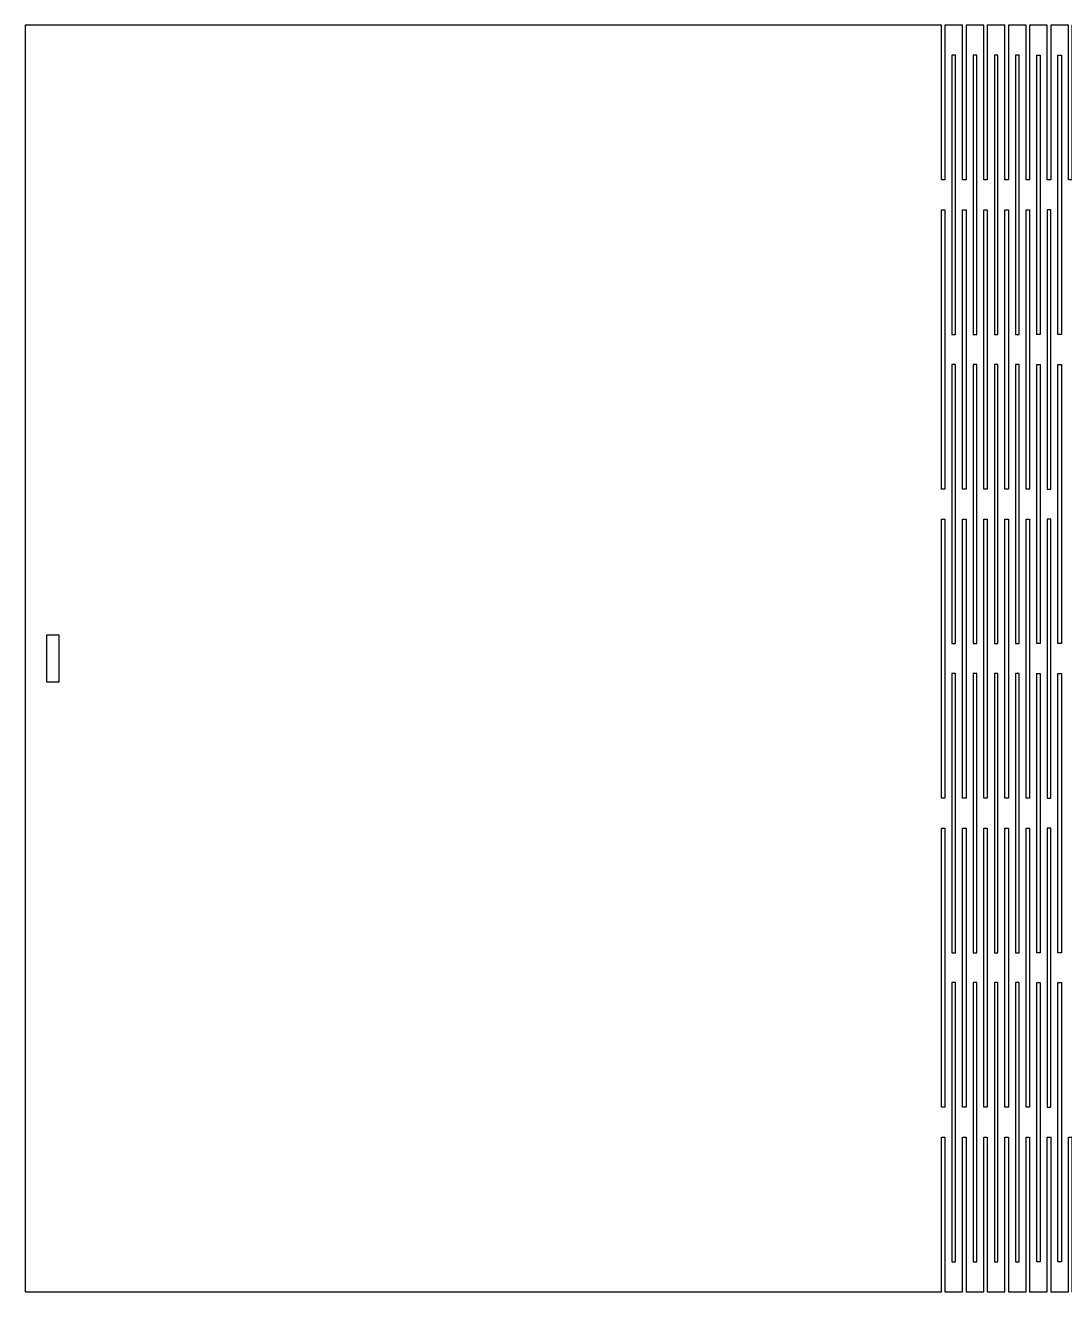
# Model space of a CAD drawing. Header units: millimetres. Extents: x -266 to 260, y -361 to 27.
# Drawn here: x -266.4 to -20.2, y -317.2 to -17.2 of the extents above; entities that cross this region are included whole.
import ezdxf

# ---------------------------------------------------------------- set-up
doc = ezdxf.new("R2010")
doc.units = ezdxf.units.MM
doc.header["$MEASUREMENT"] = 0
doc.layers.add('Layer 1', color=7, linetype='Continuous')

msp = doc.modelspace()

# ---------------------------------------------------------------- linework, layer by layer
at = {"layer": 'Layer 1', "color": 8}
for points, knots in [([(-53.0447, -17.2196), (-53.0447, -17.2196), (-49.3665, -17.2196), (-49.3665, -17.2196), (-49.3665, -17.2196), (-49.3665, -17.2196), (-49.3665, -20.4115), (-49.3665, -20.4115), (-49.3665, -20.4115), (-49.3665, -20.4115), (-49.3665, -50.1982), (-49.3665, -50.1982), (-49.3665, -50.1982), (-49.3665, -50.1982), (-49.3665, -53.3902), (-49.3665, -53.3902), (-49.3665, -53.3902), (-49.3665, -53.3902), (-49.3665, -53.8283), (-49.3665, -53.8283), (-49.3665, -53.8283), (-49.3665, -53.8283), (-48.5306, -53.8283), (-48.5306, -53.8283), (-48.5306, -53.8283), (-48.5306, -53.8283), (-48.5306, -17.2196), (-48.5306, -17.2196), (-48.5306, -17.2196), (-48.5306, -17.2196), (-46.8587, -17.2196), (-46.8587, -17.2196), (-46.8587, -17.2196), (-46.8587, -17.2196), (-46.0227, -17.2196), (-46.0227, -17.2196), (-46.0227, -17.2196), (-46.0227, -17.2196), (-44.3507, -17.2196), (-44.3507, -17.2196), (-44.3507, -17.2196), (-44.3507, -17.2196), (-44.3507, -24.306), (-44.3507, -24.306), (-44.3507, -24.306), (-44.3507, -24.306), (-44.3507, -53.8283), (-44.3507, -53.8283), (-44.3507, -53.8283), (-44.3507, -53.8283), (-43.5149, -53.8283), (-43.5149, -53.8283), (-43.5149, -53.8283), (-43.5149, -53.8283), (-43.5149, -24.306), (-43.5149, -24.306), (-43.5149, -24.306), (-43.5149, -24.306), (-43.5149, -17.2196), (-43.5149, -17.2196), (-43.5149, -17.2196), (-43.5149, -17.2196), (-41.843, -17.2196), (-41.843, -17.2196), (-41.843, -17.2196), (-41.843, -17.2196), (-41.007, -17.2196), (-41.007, -17.2196), (-41.007, -17.2196), (-41.007, -17.2196), (-39.3352, -17.2196), (-39.3352, -17.2196), (-39.3352, -17.2196), (-39.3352, -17.2196), (-39.3352, -24.306), (-39.3352, -24.306), (-39.3352, -24.306), (-39.3352, -24.306), (-39.3352, -53.8283), (-39.3352, -53.8283), (-39.3352, -53.8283), (-39.3352, -53.8283), (-38.4992, -53.8283), (-38.4992, -53.8283), (-38.4992, -53.8283), (-38.4992, -53.8283), (-38.4992, -24.306), (-38.4992, -24.306), (-38.4992, -24.306), (-38.4992, -24.306), (-38.4992, -17.2196), (-38.4992, -17.2196), (-38.4992, -17.2196), (-38.4992, -17.2196), (-36.8273, -17.2196), (-36.8273, -17.2196), (-36.8273, -17.2196), (-36.8273, -17.2196), (-35.9915, -17.2196), (-35.9915, -17.2196), (-35.9915, -17.2196), (-35.9915, -17.2196), (-34.3195, -17.2196), (-34.3195, -17.2196), (-34.3195, -17.2196), (-34.3195, -17.2196), (-34.3195, -24.306), (-34.3195, -24.306), (-34.3195, -24.306), (-34.3195, -24.306), (-34.3195, -53.8283), (-34.3195, -53.8283), (-34.3195, -53.8283), (-34.3195, -53.8283), (-33.4835, -53.8283), (-33.4835, -53.8283), (-33.4835, -53.8283), (-33.4835, -53.8283), (-33.4835, -24.306), (-33.4835, -24.306), (-33.4835, -24.306), (-33.4835, -24.306), (-33.4835, -17.2196), (-33.4835, -17.2196), (-33.4835, -17.2196), (-33.4835, -17.2196), (-31.8116, -17.2196), (-31.8116, -17.2196), (-31.8116, -17.2196), (-31.8116, -17.2196), (-30.9757, -17.2196), (-30.9757, -17.2196), (-30.9757, -17.2196), (-30.9757, -17.2196), (-29.3038, -17.2196), (-29.3038, -17.2196), (-29.3038, -17.2196), (-29.3038, -17.2196), (-29.3038, -24.306), (-29.3038, -24.306), (-29.3038, -24.306), (-29.3038, -24.306), (-29.3038, -53.8283), (-29.3038, -53.8283), (-29.3038, -53.8283), (-29.3038, -53.8283), (-28.4679, -53.8283), (-28.4679, -53.8283), (-28.4679, -53.8283), (-28.4679, -53.8283), (-28.4679, -24.306), (-28.4679, -24.306), (-28.4679, -24.306), (-28.4679, -24.306), (-28.4679, -17.2196), (-28.4679, -17.2196), (-28.4679, -17.2196), (-28.4679, -17.2196), (-26.7961, -17.2196), (-26.7961, -17.2196), (-26.7961, -17.2196), (-26.7961, -17.2196), (-25.96, -17.2196), (-25.96, -17.2196), (-25.96, -17.2196), (-25.96, -17.2196), (-24.2881, -17.2196), (-24.2881, -17.2196), (-24.2881, -17.2196), (-24.2881, -17.2196), (-24.2881, -24.306), (-24.2881, -24.306), (-24.2881, -24.306), (-24.2881, -24.306), (-24.2881, -53.8283), (-24.2881, -53.8283), (-24.2881, -53.8283), (-24.2881, -53.8283), (-23.4522, -53.8283), (-23.4522, -53.8283), (-23.4522, -53.8283), (-23.4522, -53.8283), (-23.4522, -24.306), (-23.4522, -24.306), (-23.4522, -24.306), (-23.4522, -24.306), (-23.4522, -17.2196), (-23.4522, -17.2196), (-23.4522, -17.2196), (-23.4522, -17.2196), (-21.7803, -17.2196), (-21.7803, -17.2196), (-21.7803, -17.2196), (-21.7803, -17.2196), (-20.9444, -17.2196), (-20.9444, -17.2196), (-20.9444, -17.2196), (-20.9444, -17.2196), (-19.2725, -17.2196), (-19.2725, -17.2196), (-19.2725, -17.2196), (-19.2725, -17.2196), (-19.2725, -24.306), (-19.2725, -24.306), (-19.2725, -24.306), (-19.2725, -24.306), (-19.2725, -53.8283), (-19.2725, -53.8283), (-19.2725, -53.8283), (-19.2725, -53.8283), (-18.4365, -53.8283), (-18.4365, -53.8283), (-18.4365, -53.8283), (-18.4365, -53.8283), (-18.4365, -24.306), (-18.4365, -24.306), (-18.4365, -24.306), (-18.4365, -24.306), (-18.4365, -17.2196), (-18.4365, -17.2196), (-18.4365, -17.2196), (-18.4365, -17.2196), (-16.7646, -17.2196), (-16.7646, -17.2196), (-16.7646, -17.2196), (-16.7646, -17.2196), (-15.9287, -17.2196), (-15.9287, -17.2196), (-15.9287, -17.2196), (-15.9287, -17.2196), (-14.2568, -17.2196), (-14.2568, -17.2196), (-14.2568, -17.2196), (-14.2568, -17.2196), (-14.2568, -24.306), (-14.2568, -24.306), (-14.2568, -24.306), (-14.2568, -24.306), (-14.2568, -53.8283), (-14.2568, -53.8283), (-14.2568, -53.8283), (-14.2568, -53.8283), (-13.4208, -53.8283), (-13.4208, -53.8283), (-13.4208, -53.8283), (-13.4208, -53.8283), (-13.4208, -24.306), (-13.4208, -24.306), (-13.4208, -24.306), (-13.4208, -24.306), (-13.4208, -17.2196), (-13.4208, -17.2196), (-13.4208, -17.2196), (-13.4208, -17.2196), (-11.749, -17.2196), (-11.749, -17.2196), (-11.749, -17.2196), (-11.749, -17.2196), (-10.913, -17.2196), (-10.913, -17.2196), (-10.913, -17.2196), (-10.913, -17.2196), (-9.2411, -17.2196), (-9.2411, -17.2196), (-9.2411, -17.2196), (-9.2411, -17.2196), (-9.2411, -24.306), (-9.2411, -24.306), (-9.2411, -24.306), (-9.2411, -24.306), (-9.2411, -53.8283), (-9.2411, -53.8283), (-9.2411, -53.8283), (-9.2411, -53.8283), (-8.4053, -53.8283), (-8.4053, -53.8283), (-8.4053, -53.8283), (-8.4053, -53.8283), (-8.4053, -24.306), (-8.4053, -24.306), (-8.4053, -24.306), (-8.4053, -24.306), (-8.4053, -17.2196), (-8.4053, -17.2196), (-8.4053, -17.2196), (-8.4053, -17.2196), (-6.7333, -17.2196), (-6.7333, -17.2196), (-6.7333, -17.2196), (-6.7333, -17.2196), (-5.8973, -17.2196), (-5.8973, -17.2196), (-5.8973, -17.2196), (-5.8973, -17.2196), (-4.2254, -17.2196), (-4.2254, -17.2196), (-4.2254, -17.2196), (-4.2254, -17.2196), (-4.2254, -53.8283), (-4.2254, -53.8283), (-4.2254, -53.8283), (-4.2254, -53.8283), (-3.3895, -53.8283), (-3.3895, -53.8283), (-3.3895, -53.8283), (-3.3895, -53.8283), (-3.3895, -53.3902), (-3.3895, -53.3902), (-3.3895, -53.3902), (-3.3895, -53.3902), (-3.3895, -50.1982), (-3.3895, -50.1982), (-3.3895, -50.1982), (-3.3895, -50.1982), (-3.3895, -20.4115), (-3.3895, -20.4115), (-3.3895, -20.4115), (-3.3895, -20.4115), (-3.3895, -17.2196), (-3.3895, -17.2196), (-3.3895, -17.2196), (-3.3895, -17.2196), (0.2887, -17.2196), (0.2887, -17.2196), (0.2887, -17.2196), (0.2887, -17.2196), (213.622, -17.2196), (213.622, -17.2196), (213.622, -17.2196), (213.622, -17.2196), (213.622, -317.2196), (213.622, -317.2196), (213.622, -317.2196), (213.622, -317.2196), (0.2887, -317.2196), (0.2887, -317.2196), (0.2887, -317.2196), (0.2887, -317.2196), (-3.3895, -317.2196), (-3.3895, -317.2196), (-3.3895, -317.2196), (-3.3895, -317.2196), (-3.3895, -314.0277), (-3.3895, -314.0277), (-3.3895, -314.0277), (-3.3895, -314.0277), (-3.3895, -284.241), (-3.3895, -284.241), (-3.3895, -284.241), (-3.3895, -284.241), (-3.3895, -281.049), (-3.3895, -281.049), (-3.3895, -281.049), (-3.3895, -281.049), (-3.3895, -280.611), (-3.3895, -280.611), (-3.3895, -280.611), (-3.3895, -280.611), (-4.2254, -280.611), (-4.2254, -280.611), (-4.2254, -280.611), (-4.2254, -280.611), (-4.2254, -317.2196), (-4.2254, -317.2196), (-4.2254, -317.2196), (-4.2254, -317.2196), (-8.4053, -317.2196), (-8.4053, -317.2196), (-8.4053, -317.2196), (-8.4053, -317.2196), (-8.4053, -280.611), (-8.4053, -280.611), (-8.4053, -280.611), (-8.4053, -280.611), (-9.2411, -280.611), (-9.2411, -280.611), (-9.2411, -280.611), (-9.2411, -280.611), (-9.2411, -317.2196), (-9.2411, -317.2196), (-9.2411, -317.2196), (-9.2411, -317.2196), (-13.4208, -317.2196), (-13.4208, -317.2196), (-13.4208, -317.2196), (-13.4208, -317.2196), (-13.4208, -280.611), (-13.4208, -280.611), (-13.4208, -280.611), (-13.4208, -280.611), (-14.2568, -280.611), (-14.2568, -280.611), (-14.2568, -280.611), (-14.2568, -280.611), (-14.2568, -317.2196), (-14.2568, -317.2196), (-14.2568, -317.2196), (-14.2568, -317.2196), (-18.4365, -317.2196), (-18.4365, -317.2196), (-18.4365, -317.2196), (-18.4365, -317.2196), (-18.4365, -280.611), (-18.4365, -280.611), (-18.4365, -280.611), (-18.4365, -280.611), (-19.2725, -280.611), (-19.2725, -280.611), (-19.2725, -280.611), (-19.2725, -280.611), (-19.2725, -317.2196), (-19.2725, -317.2196), (-19.2725, -317.2196), (-19.2725, -317.2196), (-23.4522, -317.2196), (-23.4522, -317.2196), (-23.4522, -317.2196), (-23.4522, -317.2196), (-23.4522, -280.611), (-23.4522, -280.611), (-23.4522, -280.611), (-23.4522, -280.611), (-24.2881, -280.611), (-24.2881, -280.611), (-24.2881, -280.611), (-24.2881, -280.611), (-24.2881, -317.2196), (-24.2881, -317.2196), (-24.2881, -317.2196), (-24.2881, -317.2196), (-25.96, -317.2196), (-25.96, -317.2196), (-25.96, -317.2196), (-25.96, -317.2196), (-26.7961, -317.2196), (-26.7961, -317.2196), (-26.7961, -317.2196), (-26.7961, -317.2196), (-28.4679, -317.2196), (-28.4679, -317.2196), (-28.4679, -317.2196), (-28.4679, -317.2196), (-28.4679, -280.611), (-28.4679, -280.611), (-28.4679, -280.611), (-28.4679, -280.611), (-29.3038, -280.611), (-29.3038, -280.611), (-29.3038, -280.611), (-29.3038, -280.611), (-29.3038, -317.2196), (-29.3038, -317.2196), (-29.3038, -317.2196), (-29.3038, -317.2196), (-33.4835, -317.2196), (-33.4835, -317.2196), (-33.4835, -317.2196), (-33.4835, -317.2196), (-33.4835, -280.611), (-33.4835, -280.611), (-33.4835, -280.611), (-33.4835, -280.611), (-34.3195, -280.611), (-34.3195, -280.611), (-34.3195, -280.611), (-34.3195, -280.611), (-34.3195, -317.2196), (-34.3195, -317.2196), (-34.3195, -317.2196), (-34.3195, -317.2196), (-38.4992, -317.2196), (-38.4992, -317.2196), (-38.4992, -317.2196), (-38.4992, -317.2196), (-38.4992, -280.611), (-38.4992, -280.611), (-38.4992, -280.611), (-38.4992, -280.611), (-39.3352, -280.611), (-39.3352, -280.611), (-39.3352, -280.611), (-39.3352, -280.611), (-39.3352, -317.2196), (-39.3352, -317.2196), (-39.3352, -317.2196), (-39.3352, -317.2196), (-43.5149, -317.2196), (-43.5149, -317.2196), (-43.5149, -317.2196), (-43.5149, -317.2196), (-43.5149, -280.611), (-43.5149, -280.611), (-43.5149, -280.611), (-43.5149, -280.611), (-44.3507, -280.611), (-44.3507, -280.611), (-44.3507, -280.611), (-44.3507, -280.611), (-44.3507, -317.2196), (-44.3507, -317.2196), (-44.3507, -317.2196), (-44.3507, -317.2196), (-48.5306, -317.2196), (-48.5306, -317.2196), (-48.5306, -317.2196), (-48.5306, -317.2196), (-48.5306, -280.611), (-48.5306, -280.611), (-48.5306, -280.611), (-48.5306, -280.611), (-49.3665, -280.611), (-49.3665, -280.611), (-49.3665, -280.611), (-49.3665, -280.611), (-49.3665, -281.049), (-49.3665, -281.049), (-49.3665, -281.049), (-49.3665, -281.049), (-49.3665, -284.241), (-49.3665, -284.241), (-49.3665, -284.241), (-49.3665, -284.241), (-49.3665, -314.0277), (-49.3665, -314.0277), (-49.3665, -314.0277), (-49.3665, -314.0277), (-49.3665, -317.2196), (-49.3665, -317.2196), (-49.3665, -317.2196), (-49.3665, -317.2196), (-53.0447, -317.2196), (-53.0447, -317.2196), (-53.0447, -317.2196), (-53.0447, -317.2196), (-266.378, -317.2196), (-266.378, -317.2196), (-266.378, -317.2196), (-266.378, -317.2196), (-266.378, -17.2196), (-266.378, -17.2196), (-266.378, -17.2196), (-266.378, -17.2196), (-53.0447, -17.2196), (-53.0447, -17.2196)], [0, 0, 0, 0, 0.00729927, 0.00729927, 0.00729927, 0.00729927, 0.01459854, 0.01459854, 0.01459854, 0.01459854, 0.02189781, 0.02189781, 0.02189781, 0.02189781, 0.02919708, 0.02919708, 0.02919708, 0.02919708, 0.03649635, 0.03649635, 0.03649635, 0.03649635, 0.04379562, 0.04379562, 0.04379562, 0.04379562, 0.05109489, 0.05109489, 0.05109489, 0.05109489, 0.05839416, 0.05839416, 0.05839416, 0.05839416, 0.06569343, 0.06569343, 0.06569343, 0.06569343, 0.0729927, 0.0729927, 0.0729927, 0.0729927, 0.08029197, 0.08029197, 0.08029197, 0.08029197, 0.08759124, 0.08759124, 0.08759124, 0.08759124, 0.09489051, 0.09489051, 0.09489051, 0.09489051, 0.10218978, 0.10218978, 0.10218978, 0.10218978, 0.10948905, 0.10948905, 0.10948905, 0.10948905, 0.11678832, 0.11678832, 0.11678832, 0.11678832, 0.12408759, 0.12408759, 0.12408759, 0.12408759, 0.13138686, 0.13138686, 0.13138686, 0.13138686, 0.13868613, 0.13868613, 0.13868613, 0.13868613, 0.1459854, 0.1459854, 0.1459854, 0.1459854, 0.15328467, 0.15328467, 0.15328467, 0.15328467, 0.16058394, 0.16058394, 0.16058394, 0.16058394, 0.16788321, 0.16788321, 0.16788321, 0.16788321, 0.17518248, 0.17518248, 0.17518248, 0.17518248, 0.18248175, 0.18248175, 0.18248175, 0.18248175, 0.18978102, 0.18978102, 0.18978102, 0.18978102, 0.19708029, 0.19708029, 0.19708029, 0.19708029, 0.20437956, 0.20437956, 0.20437956, 0.20437956, 0.21167883, 0.21167883, 0.21167883, 0.21167883, 0.2189781, 0.2189781, 0.2189781, 0.2189781, 0.22627737, 0.22627737, 0.22627737, 0.22627737, 0.23357664, 0.23357664, 0.23357664, 0.23357664, 0.24087591, 0.24087591, 0.24087591, 0.24087591, 0.24817518, 0.24817518, 0.24817518, 0.24817518, 0.25547445, 0.25547445, 0.25547445, 0.25547445, 0.26277372, 0.26277372, 0.26277372, 0.26277372, 0.27007299, 0.27007299, 0.27007299, 0.27007299, 0.27737226, 0.27737226, 0.27737226, 0.27737226, 0.28467153, 0.28467153, 0.28467153, 0.28467153, 0.2919708, 0.2919708, 0.2919708, 0.2919708, 0.29927007, 0.29927007, 0.29927007, 0.29927007, 0.30656934, 0.30656934, 0.30656934, 0.30656934, 0.31386861, 0.31386861, 0.31386861, 0.31386861, 0.32116788, 0.32116788, 0.32116788, 0.32116788, 0.32846715, 0.32846715, 0.32846715, 0.32846715, 0.33576642, 0.33576642, 0.33576642, 0.33576642, 0.34306569, 0.34306569, 0.34306569, 0.34306569, 0.35036496, 0.35036496, 0.35036496, 0.35036496, 0.35766423, 0.35766423, 0.35766423, 0.35766423, 0.3649635, 0.3649635, 0.3649635, 0.3649635, 0.37226277, 0.37226277, 0.37226277, 0.37226277, 0.37956204, 0.37956204, 0.37956204, 0.37956204, 0.38686131, 0.38686131, 0.38686131, 0.38686131, 0.39416058, 0.39416058, 0.39416058, 0.39416058, 0.40145985, 0.40145985, 0.40145985, 0.40145985, 0.40875912, 0.40875912, 0.40875912, 0.40875912, 0.41605839, 0.41605839, 0.41605839, 0.41605839, 0.42335766, 0.42335766, 0.42335766, 0.42335766, 0.43065693, 0.43065693, 0.43065693, 0.43065693, 0.4379562, 0.4379562, 0.4379562, 0.4379562, 0.44525547, 0.44525547, 0.44525547, 0.44525547, 0.45255474, 0.45255474, 0.45255474, 0.45255474, 0.45985401, 0.45985401, 0.45985401, 0.45985401, 0.46715328, 0.46715328, 0.46715328, 0.46715328, 0.47445255, 0.47445255, 0.47445255, 0.47445255, 0.48175182, 0.48175182, 0.48175182, 0.48175182, 0.48905109, 0.48905109, 0.48905109, 0.48905109, 0.49635036, 0.49635036, 0.49635036, 0.49635036, 0.50364964, 0.50364964, 0.50364964, 0.50364964, 0.51094891, 0.51094891, 0.51094891, 0.51094891, 0.51824818, 0.51824818, 0.51824818, 0.51824818, 0.52554745, 0.52554745, 0.52554745, 0.52554745, 0.53284672, 0.53284672, 0.53284672, 0.53284672, 0.54014599, 0.54014599, 0.54014599, 0.54014599, 0.54744526, 0.54744526, 0.54744526, 0.54744526, 0.55474453, 0.55474453, 0.55474453, 0.55474453, 0.5620438, 0.5620438, 0.5620438, 0.5620438, 0.56934307, 0.56934307, 0.56934307, 0.56934307, 0.57664234, 0.57664234, 0.57664234, 0.57664234, 0.58394161, 0.58394161, 0.58394161, 0.58394161, 0.59124088, 0.59124088, 0.59124088, 0.59124088, 0.59854015, 0.59854015, 0.59854015, 0.59854015, 0.60583942, 0.60583942, 0.60583942, 0.60583942, 0.61313869, 0.61313869, 0.61313869, 0.61313869, 0.62043796, 0.62043796, 0.62043796, 0.62043796, 0.62773723, 0.62773723, 0.62773723, 0.62773723, 0.6350365, 0.6350365, 0.6350365, 0.6350365, 0.64233577, 0.64233577, 0.64233577, 0.64233577, 0.64963504, 0.64963504, 0.64963504, 0.64963504, 0.65693431, 0.65693431, 0.65693431, 0.65693431, 0.66423358, 0.66423358, 0.66423358, 0.66423358, 0.67153285, 0.67153285, 0.67153285, 0.67153285, 0.67883212, 0.67883212, 0.67883212, 0.67883212, 0.68613139, 0.68613139, 0.68613139, 0.68613139, 0.69343066, 0.69343066, 0.69343066, 0.69343066, 0.70072993, 0.70072993, 0.70072993, 0.70072993, 0.7080292, 0.7080292, 0.7080292, 0.7080292, 0.71532847, 0.71532847, 0.71532847, 0.71532847, 0.72262774, 0.72262774, 0.72262774, 0.72262774, 0.72992701, 0.72992701, 0.72992701, 0.72992701, 0.73722628, 0.73722628, 0.73722628, 0.73722628, 0.74452555, 0.74452555, 0.74452555, 0.74452555, 0.75182482, 0.75182482, 0.75182482, 0.75182482, 0.75912409, 0.75912409, 0.75912409, 0.75912409, 0.76642336, 0.76642336, 0.76642336, 0.76642336, 0.77372263, 0.77372263, 0.77372263, 0.77372263, 0.7810219, 0.7810219, 0.7810219, 0.7810219, 0.78832117, 0.78832117, 0.78832117, 0.78832117, 0.79562044, 0.79562044, 0.79562044, 0.79562044, 0.80291971, 0.80291971, 0.80291971, 0.80291971, 0.81021898, 0.81021898, 0.81021898, 0.81021898, 0.81751825, 0.81751825, 0.81751825, 0.81751825, 0.82481752, 0.82481752, 0.82481752, 0.82481752, 0.83211679, 0.83211679, 0.83211679, 0.83211679, 0.83941606, 0.83941606, 0.83941606, 0.83941606, 0.84671533, 0.84671533, 0.84671533, 0.84671533, 0.8540146, 0.8540146, 0.8540146, 0.8540146, 0.86131387, 0.86131387, 0.86131387, 0.86131387, 0.86861314, 0.86861314, 0.86861314, 0.86861314, 0.87591241, 0.87591241, 0.87591241, 0.87591241, 0.88321168, 0.88321168, 0.88321168, 0.88321168, 0.89051095, 0.89051095, 0.89051095, 0.89051095, 0.89781022, 0.89781022, 0.89781022, 0.89781022, 0.90510949, 0.90510949, 0.90510949, 0.90510949, 0.91240876, 0.91240876, 0.91240876, 0.91240876, 0.91970803, 0.91970803, 0.91970803, 0.91970803, 0.9270073, 0.9270073, 0.9270073, 0.9270073, 0.93430657, 0.93430657, 0.93430657, 0.93430657, 0.94160584, 0.94160584, 0.94160584, 0.94160584, 0.94890511, 0.94890511, 0.94890511, 0.94890511, 0.95620438, 0.95620438, 0.95620438, 0.95620438, 0.96350365, 0.96350365, 0.96350365, 0.96350365, 0.97080292, 0.97080292, 0.97080292, 0.97080292, 0.97810219, 0.97810219, 0.97810219, 0.97810219, 0.98540146, 0.98540146, 0.98540146, 0.98540146, 1, 1, 1, 1]), ([(-46.8587, -90.4367), (-46.8587, -90.4367), (-46.8587, -24.306), (-46.8587, -24.306), (-46.8587, -24.306), (-46.8587, -24.306), (-46.0227, -24.306), (-46.0227, -24.306), (-46.0227, -24.306), (-46.0227, -24.306), (-46.0227, -90.4367), (-46.0227, -90.4367), (-46.0227, -90.4367), (-46.0227, -90.4367), (-46.8587, -90.4367), (-46.8587, -90.4367)], [0, 0, 0, 0, 0.2, 0.2, 0.2, 0.2, 0.4, 0.4, 0.4, 0.4, 0.6, 0.6, 0.6, 0.6, 1, 1, 1, 1]), ([(-41.843, -90.4367), (-41.843, -90.4367), (-41.843, -24.306), (-41.843, -24.306), (-41.843, -24.306), (-41.843, -24.306), (-41.007, -24.306), (-41.007, -24.306), (-41.007, -24.306), (-41.007, -24.306), (-41.007, -90.4367), (-41.007, -90.4367), (-41.007, -90.4367), (-41.007, -90.4367), (-41.843, -90.4367), (-41.843, -90.4367)], [0, 0, 0, 0, 0.2, 0.2, 0.2, 0.2, 0.4, 0.4, 0.4, 0.4, 0.6, 0.6, 0.6, 0.6, 1, 1, 1, 1]), ([(-36.8273, -90.4367), (-36.8273, -90.4367), (-36.8273, -24.306), (-36.8273, -24.306), (-36.8273, -24.306), (-36.8273, -24.306), (-35.9915, -24.306), (-35.9915, -24.306), (-35.9915, -24.306), (-35.9915, -24.306), (-35.9915, -90.4367), (-35.9915, -90.4367), (-35.9915, -90.4367), (-35.9915, -90.4367), (-36.8273, -90.4367), (-36.8273, -90.4367)], [0, 0, 0, 0, 0.2, 0.2, 0.2, 0.2, 0.4, 0.4, 0.4, 0.4, 0.6, 0.6, 0.6, 0.6, 1, 1, 1, 1]), ([(-31.8116, -90.4367), (-31.8116, -90.4367), (-31.8116, -24.306), (-31.8116, -24.306), (-31.8116, -24.306), (-31.8116, -24.306), (-30.9757, -24.306), (-30.9757, -24.306), (-30.9757, -24.306), (-30.9757, -24.306), (-30.9757, -90.4367), (-30.9757, -90.4367), (-30.9757, -90.4367), (-30.9757, -90.4367), (-31.8116, -90.4367), (-31.8116, -90.4367)], [0, 0, 0, 0, 0.2, 0.2, 0.2, 0.2, 0.4, 0.4, 0.4, 0.4, 0.6, 0.6, 0.6, 0.6, 1, 1, 1, 1]), ([(-25.96, -24.306), (-25.96, -24.306), (-26.7961, -24.306), (-26.7961, -24.306), (-26.7961, -24.306), (-26.7961, -24.306), (-26.7961, -90.4367), (-26.7961, -90.4367), (-26.7961, -90.4367), (-26.7961, -90.4367), (-25.96, -90.4367), (-25.96, -90.4367), (-25.96, -90.4367), (-25.96, -90.4367), (-25.96, -24.306), (-25.96, -24.306)], [0, 0, 0, 0, 0.2, 0.2, 0.2, 0.2, 0.4, 0.4, 0.4, 0.4, 0.6, 0.6, 0.6, 0.6, 1, 1, 1, 1]), ([(-20.9444, -90.4367), (-20.9444, -90.4367), (-20.9444, -24.306), (-20.9444, -24.306), (-20.9444, -24.306), (-20.9444, -24.306), (-21.7803, -24.306), (-21.7803, -24.306), (-21.7803, -24.306), (-21.7803, -24.306), (-21.7803, -90.4367), (-21.7803, -90.4367), (-21.7803, -90.4367), (-21.7803, -90.4367), (-20.9444, -90.4367), (-20.9444, -90.4367)], [0, 0, 0, 0, 0.2, 0.2, 0.2, 0.2, 0.4, 0.4, 0.4, 0.4, 0.6, 0.6, 0.6, 0.6, 1, 1, 1, 1]), ([(-49.3665, -60.9147), (-49.3665, -60.9147), (-49.3665, -83.177), (-49.3665, -83.177), (-49.3665, -83.177), (-49.3665, -83.177), (-49.3665, -86.3689), (-49.3665, -86.3689), (-49.3665, -86.3689), (-49.3665, -86.3689), (-49.3665, -116.1556), (-49.3665, -116.1556), (-49.3665, -116.1556), (-49.3665, -116.1556), (-49.3665, -119.3475), (-49.3665, -119.3475), (-49.3665, -119.3475), (-49.3665, -119.3475), (-49.3665, -127.0899), (-49.3665, -127.0899), (-49.3665, -127.0899), (-49.3665, -127.0899), (-48.5306, -127.0899), (-48.5306, -127.0899), (-48.5306, -127.0899), (-48.5306, -127.0899), (-48.5306, -97.5232), (-48.5306, -97.5232), (-48.5306, -97.5232), (-48.5306, -97.5232), (-48.5306, -90.4814), (-48.5306, -90.4814), (-48.5306, -90.4814), (-48.5306, -90.4814), (-48.5306, -60.9147), (-48.5306, -60.9147), (-48.5306, -60.9147), (-48.5306, -60.9147), (-49.3665, -60.9147), (-49.3665, -60.9147)], [0, 0, 0, 0, 0.09090909, 0.09090909, 0.09090909, 0.09090909, 0.18181818, 0.18181818, 0.18181818, 0.18181818, 0.27272727, 0.27272727, 0.27272727, 0.27272727, 0.36363636, 0.36363636, 0.36363636, 0.36363636, 0.45454545, 0.45454545, 0.45454545, 0.45454545, 0.54545455, 0.54545455, 0.54545455, 0.54545455, 0.63636364, 0.63636364, 0.63636364, 0.63636364, 0.72727273, 0.72727273, 0.72727273, 0.72727273, 0.81818182, 0.81818182, 0.81818182, 0.81818182, 1, 1, 1, 1]), ([(-44.3507, -90.4814), (-44.3507, -90.4814), (-44.3507, -97.5232), (-44.3507, -97.5232), (-44.3507, -97.5232), (-44.3507, -97.5232), (-44.3507, -127.0899), (-44.3507, -127.0899), (-44.3507, -127.0899), (-44.3507, -127.0899), (-43.5149, -127.0899), (-43.5149, -127.0899), (-43.5149, -127.0899), (-43.5149, -127.0899), (-43.5149, -97.5232), (-43.5149, -97.5232), (-43.5149, -97.5232), (-43.5149, -97.5232), (-43.5149, -90.4814), (-43.5149, -90.4814), (-43.5149, -90.4814), (-43.5149, -90.4814), (-43.5149, -60.9147), (-43.5149, -60.9147), (-43.5149, -60.9147), (-43.5149, -60.9147), (-44.3507, -60.9147), (-44.3507, -60.9147), (-44.3507, -60.9147), (-44.3507, -60.9147), (-44.3507, -90.4814), (-44.3507, -90.4814)], [0, 0, 0, 0, 0.11111111, 0.11111111, 0.11111111, 0.11111111, 0.22222222, 0.22222222, 0.22222222, 0.22222222, 0.33333333, 0.33333333, 0.33333333, 0.33333333, 0.44444444, 0.44444444, 0.44444444, 0.44444444, 0.55555556, 0.55555556, 0.55555556, 0.55555556, 0.66666667, 0.66666667, 0.66666667, 0.66666667, 0.77777778, 0.77777778, 0.77777778, 0.77777778, 1, 1, 1, 1]), ([(-39.3352, -90.4814), (-39.3352, -90.4814), (-39.3352, -97.5232), (-39.3352, -97.5232), (-39.3352, -97.5232), (-39.3352, -97.5232), (-39.3352, -127.0899), (-39.3352, -127.0899), (-39.3352, -127.0899), (-39.3352, -127.0899), (-38.4992, -127.0899), (-38.4992, -127.0899), (-38.4992, -127.0899), (-38.4992, -127.0899), (-38.4992, -97.5232), (-38.4992, -97.5232), (-38.4992, -97.5232), (-38.4992, -97.5232), (-38.4992, -90.4814), (-38.4992, -90.4814), (-38.4992, -90.4814), (-38.4992, -90.4814), (-38.4992, -60.9147), (-38.4992, -60.9147), (-38.4992, -60.9147), (-38.4992, -60.9147), (-39.3352, -60.9147), (-39.3352, -60.9147), (-39.3352, -60.9147), (-39.3352, -60.9147), (-39.3352, -90.4814), (-39.3352, -90.4814)], [0, 0, 0, 0, 0.11111111, 0.11111111, 0.11111111, 0.11111111, 0.22222222, 0.22222222, 0.22222222, 0.22222222, 0.33333333, 0.33333333, 0.33333333, 0.33333333, 0.44444444, 0.44444444, 0.44444444, 0.44444444, 0.55555556, 0.55555556, 0.55555556, 0.55555556, 0.66666667, 0.66666667, 0.66666667, 0.66666667, 0.77777778, 0.77777778, 0.77777778, 0.77777778, 1, 1, 1, 1]), ([(-34.3195, -90.4814), (-34.3195, -90.4814), (-34.3195, -97.5232), (-34.3195, -97.5232), (-34.3195, -97.5232), (-34.3195, -97.5232), (-34.3195, -127.0899), (-34.3195, -127.0899), (-34.3195, -127.0899), (-34.3195, -127.0899), (-33.4835, -127.0899), (-33.4835, -127.0899), (-33.4835, -127.0899), (-33.4835, -127.0899), (-33.4835, -97.5232), (-33.4835, -97.5232), (-33.4835, -97.5232), (-33.4835, -97.5232), (-33.4835, -90.4814), (-33.4835, -90.4814), (-33.4835, -90.4814), (-33.4835, -90.4814), (-33.4835, -60.9147), (-33.4835, -60.9147), (-33.4835, -60.9147), (-33.4835, -60.9147), (-34.3195, -60.9147), (-34.3195, -60.9147), (-34.3195, -60.9147), (-34.3195, -60.9147), (-34.3195, -90.4814), (-34.3195, -90.4814)], [0, 0, 0, 0, 0.11111111, 0.11111111, 0.11111111, 0.11111111, 0.22222222, 0.22222222, 0.22222222, 0.22222222, 0.33333333, 0.33333333, 0.33333333, 0.33333333, 0.44444444, 0.44444444, 0.44444444, 0.44444444, 0.55555556, 0.55555556, 0.55555556, 0.55555556, 0.66666667, 0.66666667, 0.66666667, 0.66666667, 0.77777778, 0.77777778, 0.77777778, 0.77777778, 1, 1, 1, 1]), ([(-29.3038, -90.4814), (-29.3038, -90.4814), (-29.3038, -97.5232), (-29.3038, -97.5232), (-29.3038, -97.5232), (-29.3038, -97.5232), (-29.3038, -127.0899), (-29.3038, -127.0899), (-29.3038, -127.0899), (-29.3038, -127.0899), (-28.4679, -127.0899), (-28.4679, -127.0899), (-28.4679, -127.0899), (-28.4679, -127.0899), (-28.4679, -97.5232), (-28.4679, -97.5232), (-28.4679, -97.5232), (-28.4679, -97.5232), (-28.4679, -90.4814), (-28.4679, -90.4814), (-28.4679, -90.4814), (-28.4679, -90.4814), (-28.4679, -60.9147), (-28.4679, -60.9147), (-28.4679, -60.9147), (-28.4679, -60.9147), (-29.3038, -60.9147), (-29.3038, -60.9147), (-29.3038, -60.9147), (-29.3038, -60.9147), (-29.3038, -90.4814), (-29.3038, -90.4814)], [0, 0, 0, 0, 0.11111111, 0.11111111, 0.11111111, 0.11111111, 0.22222222, 0.22222222, 0.22222222, 0.22222222, 0.33333333, 0.33333333, 0.33333333, 0.33333333, 0.44444444, 0.44444444, 0.44444444, 0.44444444, 0.55555556, 0.55555556, 0.55555556, 0.55555556, 0.66666667, 0.66666667, 0.66666667, 0.66666667, 0.77777778, 0.77777778, 0.77777778, 0.77777778, 1, 1, 1, 1]), ([(-23.4522, -90.4814), (-23.4522, -90.4814), (-23.4522, -97.5232), (-23.4522, -97.5232), (-23.4522, -97.5232), (-23.4522, -97.5232), (-23.4522, -127.0899), (-23.4522, -127.0899), (-23.4522, -127.0899), (-23.4522, -127.0899), (-24.2881, -127.0899), (-24.2881, -127.0899), (-24.2881, -127.0899), (-24.2881, -127.0899), (-24.2881, -97.5232), (-24.2881, -97.5232), (-24.2881, -97.5232), (-24.2881, -97.5232), (-24.2881, -90.4814), (-24.2881, -90.4814), (-24.2881, -90.4814), (-24.2881, -90.4814), (-24.2881, -60.9147), (-24.2881, -60.9147), (-24.2881, -60.9147), (-24.2881, -60.9147), (-23.4522, -60.9147), (-23.4522, -60.9147), (-23.4522, -60.9147), (-23.4522, -60.9147), (-23.4522, -90.4814), (-23.4522, -90.4814)], [0, 0, 0, 0, 0.11111111, 0.11111111, 0.11111111, 0.11111111, 0.22222222, 0.22222222, 0.22222222, 0.22222222, 0.33333333, 0.33333333, 0.33333333, 0.33333333, 0.44444444, 0.44444444, 0.44444444, 0.44444444, 0.55555556, 0.55555556, 0.55555556, 0.55555556, 0.66666667, 0.66666667, 0.66666667, 0.66666667, 0.77777778, 0.77777778, 0.77777778, 0.77777778, 1, 1, 1, 1]), ([(-46.8587, -163.6986), (-46.8587, -163.6986), (-46.8587, -97.5679), (-46.8587, -97.5679), (-46.8587, -97.5679), (-46.8587, -97.5679), (-46.0227, -97.5679), (-46.0227, -97.5679), (-46.0227, -97.5679), (-46.0227, -97.5679), (-46.0227, -163.6986), (-46.0227, -163.6986), (-46.0227, -163.6986), (-46.0227, -163.6986), (-46.8587, -163.6986), (-46.8587, -163.6986)], [0, 0, 0, 0, 0.2, 0.2, 0.2, 0.2, 0.4, 0.4, 0.4, 0.4, 0.6, 0.6, 0.6, 0.6, 1, 1, 1, 1]), ([(-41.843, -163.6986), (-41.843, -163.6986), (-41.843, -97.5679), (-41.843, -97.5679), (-41.843, -97.5679), (-41.843, -97.5679), (-41.007, -97.5679), (-41.007, -97.5679), (-41.007, -97.5679), (-41.007, -97.5679), (-41.007, -163.6986), (-41.007, -163.6986), (-41.007, -163.6986), (-41.007, -163.6986), (-41.843, -163.6986), (-41.843, -163.6986)], [0, 0, 0, 0, 0.2, 0.2, 0.2, 0.2, 0.4, 0.4, 0.4, 0.4, 0.6, 0.6, 0.6, 0.6, 1, 1, 1, 1]), ([(-36.8273, -163.6986), (-36.8273, -163.6986), (-36.8273, -97.5679), (-36.8273, -97.5679), (-36.8273, -97.5679), (-36.8273, -97.5679), (-35.9915, -97.5679), (-35.9915, -97.5679), (-35.9915, -97.5679), (-35.9915, -97.5679), (-35.9915, -163.6986), (-35.9915, -163.6986), (-35.9915, -163.6986), (-35.9915, -163.6986), (-36.8273, -163.6986), (-36.8273, -163.6986)], [0, 0, 0, 0, 0.2, 0.2, 0.2, 0.2, 0.4, 0.4, 0.4, 0.4, 0.6, 0.6, 0.6, 0.6, 1, 1, 1, 1]), ([(-31.8116, -163.6986), (-31.8116, -163.6986), (-31.8116, -97.5679), (-31.8116, -97.5679), (-31.8116, -97.5679), (-31.8116, -97.5679), (-30.9757, -97.5679), (-30.9757, -97.5679), (-30.9757, -97.5679), (-30.9757, -97.5679), (-30.9757, -163.6986), (-30.9757, -163.6986), (-30.9757, -163.6986), (-30.9757, -163.6986), (-31.8116, -163.6986), (-31.8116, -163.6986)], [0, 0, 0, 0, 0.2, 0.2, 0.2, 0.2, 0.4, 0.4, 0.4, 0.4, 0.6, 0.6, 0.6, 0.6, 1, 1, 1, 1]), ([(-25.96, -97.5679), (-25.96, -97.5679), (-26.7961, -97.5679), (-26.7961, -97.5679), (-26.7961, -97.5679), (-26.7961, -97.5679), (-26.7961, -163.6986), (-26.7961, -163.6986), (-26.7961, -163.6986), (-26.7961, -163.6986), (-25.96, -163.6986), (-25.96, -163.6986), (-25.96, -163.6986), (-25.96, -163.6986), (-25.96, -97.5679), (-25.96, -97.5679)], [0, 0, 0, 0, 0.2, 0.2, 0.2, 0.2, 0.4, 0.4, 0.4, 0.4, 0.6, 0.6, 0.6, 0.6, 1, 1, 1, 1]), ([(-20.9444, -163.6986), (-20.9444, -163.6986), (-20.9444, -97.5679), (-20.9444, -97.5679), (-20.9444, -97.5679), (-20.9444, -97.5679), (-21.7803, -97.5679), (-21.7803, -97.5679), (-21.7803, -97.5679), (-21.7803, -97.5679), (-21.7803, -163.6986), (-21.7803, -163.6986), (-21.7803, -163.6986), (-21.7803, -163.6986), (-20.9444, -163.6986), (-20.9444, -163.6986)], [0, 0, 0, 0, 0.2, 0.2, 0.2, 0.2, 0.4, 0.4, 0.4, 0.4, 0.6, 0.6, 0.6, 0.6, 1, 1, 1, 1]), ([(-49.3665, -134.1764), (-49.3665, -134.1764), (-49.3665, -149.1343), (-49.3665, -149.1343), (-49.3665, -149.1343), (-49.3665, -149.1343), (-49.3665, -152.3262), (-49.3665, -152.3262), (-49.3665, -152.3262), (-49.3665, -152.3262), (-49.3665, -182.113), (-49.3665, -182.113), (-49.3665, -182.113), (-49.3665, -182.113), (-49.3665, -185.3049), (-49.3665, -185.3049), (-49.3665, -185.3049), (-49.3665, -185.3049), (-49.3665, -200.3072), (-49.3665, -200.3072), (-49.3665, -200.3072), (-49.3665, -200.3072), (-48.5306, -200.3072), (-48.5306, -200.3072), (-48.5306, -200.3072), (-48.5306, -200.3072), (-48.5306, -134.1764), (-48.5306, -134.1764), (-48.5306, -134.1764), (-48.5306, -134.1764), (-49.3665, -134.1764), (-49.3665, -134.1764)], [0, 0, 0, 0, 0.11111111, 0.11111111, 0.11111111, 0.11111111, 0.22222222, 0.22222222, 0.22222222, 0.22222222, 0.33333333, 0.33333333, 0.33333333, 0.33333333, 0.44444444, 0.44444444, 0.44444444, 0.44444444, 0.55555556, 0.55555556, 0.55555556, 0.55555556, 0.66666667, 0.66666667, 0.66666667, 0.66666667, 0.77777778, 0.77777778, 0.77777778, 0.77777778, 1, 1, 1, 1]), ([(-43.5149, -170.785), (-43.5149, -170.785), (-43.5149, -163.6986), (-43.5149, -163.6986), (-43.5149, -163.6986), (-43.5149, -163.6986), (-43.5149, -134.1764), (-43.5149, -134.1764), (-43.5149, -134.1764), (-43.5149, -134.1764), (-44.3507, -134.1764), (-44.3507, -134.1764), (-44.3507, -134.1764), (-44.3507, -134.1764), (-44.3507, -163.6986), (-44.3507, -163.6986), (-44.3507, -163.6986), (-44.3507, -163.6986), (-44.3507, -170.785), (-44.3507, -170.785), (-44.3507, -170.785), (-44.3507, -170.785), (-44.3507, -200.3072), (-44.3507, -200.3072), (-44.3507, -200.3072), (-44.3507, -200.3072), (-43.5149, -200.3072), (-43.5149, -200.3072), (-43.5149, -200.3072), (-43.5149, -200.3072), (-43.5149, -170.785), (-43.5149, -170.785)], [0, 0, 0, 0, 0.11111111, 0.11111111, 0.11111111, 0.11111111, 0.22222222, 0.22222222, 0.22222222, 0.22222222, 0.33333333, 0.33333333, 0.33333333, 0.33333333, 0.44444444, 0.44444444, 0.44444444, 0.44444444, 0.55555556, 0.55555556, 0.55555556, 0.55555556, 0.66666667, 0.66666667, 0.66666667, 0.66666667, 0.77777778, 0.77777778, 0.77777778, 0.77777778, 1, 1, 1, 1]), ([(-39.3352, -134.1764), (-39.3352, -134.1764), (-39.3352, -163.6986), (-39.3352, -163.6986), (-39.3352, -163.6986), (-39.3352, -163.6986), (-39.3352, -170.785), (-39.3352, -170.785), (-39.3352, -170.785), (-39.3352, -170.785), (-39.3352, -200.3072), (-39.3352, -200.3072), (-39.3352, -200.3072), (-39.3352, -200.3072), (-38.4992, -200.3072), (-38.4992, -200.3072), (-38.4992, -200.3072), (-38.4992, -200.3072), (-38.4992, -170.785), (-38.4992, -170.785), (-38.4992, -170.785), (-38.4992, -170.785), (-38.4992, -163.6986), (-38.4992, -163.6986), (-38.4992, -163.6986), (-38.4992, -163.6986), (-38.4992, -134.1764), (-38.4992, -134.1764), (-38.4992, -134.1764), (-38.4992, -134.1764), (-39.3352, -134.1764), (-39.3352, -134.1764)], [0, 0, 0, 0, 0.11111111, 0.11111111, 0.11111111, 0.11111111, 0.22222222, 0.22222222, 0.22222222, 0.22222222, 0.33333333, 0.33333333, 0.33333333, 0.33333333, 0.44444444, 0.44444444, 0.44444444, 0.44444444, 0.55555556, 0.55555556, 0.55555556, 0.55555556, 0.66666667, 0.66666667, 0.66666667, 0.66666667, 0.77777778, 0.77777778, 0.77777778, 0.77777778, 1, 1, 1, 1]), ([(-34.3195, -134.1764), (-34.3195, -134.1764), (-34.3195, -163.6986), (-34.3195, -163.6986), (-34.3195, -163.6986), (-34.3195, -163.6986), (-34.3195, -170.785), (-34.3195, -170.785), (-34.3195, -170.785), (-34.3195, -170.785), (-34.3195, -200.3072), (-34.3195, -200.3072), (-34.3195, -200.3072), (-34.3195, -200.3072), (-33.4835, -200.3072), (-33.4835, -200.3072), (-33.4835, -200.3072), (-33.4835, -200.3072), (-33.4835, -170.785), (-33.4835, -170.785), (-33.4835, -170.785), (-33.4835, -170.785), (-33.4835, -163.6986), (-33.4835, -163.6986), (-33.4835, -163.6986), (-33.4835, -163.6986), (-33.4835, -134.1764), (-33.4835, -134.1764), (-33.4835, -134.1764), (-33.4835, -134.1764), (-34.3195, -134.1764), (-34.3195, -134.1764)], [0, 0, 0, 0, 0.11111111, 0.11111111, 0.11111111, 0.11111111, 0.22222222, 0.22222222, 0.22222222, 0.22222222, 0.33333333, 0.33333333, 0.33333333, 0.33333333, 0.44444444, 0.44444444, 0.44444444, 0.44444444, 0.55555556, 0.55555556, 0.55555556, 0.55555556, 0.66666667, 0.66666667, 0.66666667, 0.66666667, 0.77777778, 0.77777778, 0.77777778, 0.77777778, 1, 1, 1, 1]), ([(-29.3038, -134.1764), (-29.3038, -134.1764), (-29.3038, -163.6986), (-29.3038, -163.6986), (-29.3038, -163.6986), (-29.3038, -163.6986), (-29.3038, -170.785), (-29.3038, -170.785), (-29.3038, -170.785), (-29.3038, -170.785), (-29.3038, -200.3072), (-29.3038, -200.3072), (-29.3038, -200.3072), (-29.3038, -200.3072), (-28.4679, -200.3072), (-28.4679, -200.3072), (-28.4679, -200.3072), (-28.4679, -200.3072), (-28.4679, -170.785), (-28.4679, -170.785), (-28.4679, -170.785), (-28.4679, -170.785), (-28.4679, -163.6986), (-28.4679, -163.6986), (-28.4679, -163.6986), (-28.4679, -163.6986), (-28.4679, -134.1764), (-28.4679, -134.1764), (-28.4679, -134.1764), (-28.4679, -134.1764), (-29.3038, -134.1764), (-29.3038, -134.1764)], [0, 0, 0, 0, 0.11111111, 0.11111111, 0.11111111, 0.11111111, 0.22222222, 0.22222222, 0.22222222, 0.22222222, 0.33333333, 0.33333333, 0.33333333, 0.33333333, 0.44444444, 0.44444444, 0.44444444, 0.44444444, 0.55555556, 0.55555556, 0.55555556, 0.55555556, 0.66666667, 0.66666667, 0.66666667, 0.66666667, 0.77777778, 0.77777778, 0.77777778, 0.77777778, 1, 1, 1, 1]), ([(-23.4522, -134.1764), (-23.4522, -134.1764), (-23.4522, -163.6986), (-23.4522, -163.6986), (-23.4522, -163.6986), (-23.4522, -163.6986), (-23.4522, -170.785), (-23.4522, -170.785), (-23.4522, -170.785), (-23.4522, -170.785), (-23.4522, -200.3072), (-23.4522, -200.3072), (-23.4522, -200.3072), (-23.4522, -200.3072), (-24.2881, -200.3072), (-24.2881, -200.3072), (-24.2881, -200.3072), (-24.2881, -200.3072), (-24.2881, -170.785), (-24.2881, -170.785), (-24.2881, -170.785), (-24.2881, -170.785), (-24.2881, -163.6986), (-24.2881, -163.6986), (-24.2881, -163.6986), (-24.2881, -163.6986), (-24.2881, -134.1764), (-24.2881, -134.1764), (-24.2881, -134.1764), (-24.2881, -134.1764), (-23.4522, -134.1764), (-23.4522, -134.1764)], [0, 0, 0, 0, 0.11111111, 0.11111111, 0.11111111, 0.11111111, 0.22222222, 0.22222222, 0.22222222, 0.22222222, 0.33333333, 0.33333333, 0.33333333, 0.33333333, 0.44444444, 0.44444444, 0.44444444, 0.44444444, 0.55555556, 0.55555556, 0.55555556, 0.55555556, 0.66666667, 0.66666667, 0.66666667, 0.66666667, 0.77777778, 0.77777778, 0.77777778, 0.77777778, 1, 1, 1, 1]), ([(-261.378, -161.7196), (-261.378, -161.7196), (-258.378, -161.7196), (-258.378, -161.7196), (-258.378, -161.7196), (-258.378, -161.7196), (-258.378, -172.7196), (-258.378, -172.7196), (-258.378, -172.7196), (-258.378, -172.7196), (-261.378, -172.7196), (-261.378, -172.7196), (-261.378, -172.7196), (-261.378, -172.7196), (-261.378, -161.7196), (-261.378, -161.7196)], [0, 0, 0, 0, 0.2, 0.2, 0.2, 0.2, 0.4, 0.4, 0.4, 0.4, 0.6, 0.6, 0.6, 0.6, 1, 1, 1, 1]), ([(-46.8587, -236.9159), (-46.8587, -236.9159), (-46.8587, -170.785), (-46.8587, -170.785), (-46.8587, -170.785), (-46.8587, -170.785), (-46.0227, -170.785), (-46.0227, -170.785), (-46.0227, -170.785), (-46.0227, -170.785), (-46.0227, -236.9159), (-46.0227, -236.9159), (-46.0227, -236.9159), (-46.0227, -236.9159), (-46.8587, -236.9159), (-46.8587, -236.9159)], [0, 0, 0, 0, 0.2, 0.2, 0.2, 0.2, 0.4, 0.4, 0.4, 0.4, 0.6, 0.6, 0.6, 0.6, 1, 1, 1, 1]), ([(-41.843, -236.9159), (-41.843, -236.9159), (-41.843, -170.785), (-41.843, -170.785), (-41.843, -170.785), (-41.843, -170.785), (-41.007, -170.785), (-41.007, -170.785), (-41.007, -170.785), (-41.007, -170.785), (-41.007, -236.9159), (-41.007, -236.9159), (-41.007, -236.9159), (-41.007, -236.9159), (-41.843, -236.9159), (-41.843, -236.9159)], [0, 0, 0, 0, 0.2, 0.2, 0.2, 0.2, 0.4, 0.4, 0.4, 0.4, 0.6, 0.6, 0.6, 0.6, 1, 1, 1, 1]), ([(-36.8273, -236.9159), (-36.8273, -236.9159), (-36.8273, -170.785), (-36.8273, -170.785), (-36.8273, -170.785), (-36.8273, -170.785), (-35.9915, -170.785), (-35.9915, -170.785), (-35.9915, -170.785), (-35.9915, -170.785), (-35.9915, -236.9159), (-35.9915, -236.9159), (-35.9915, -236.9159), (-35.9915, -236.9159), (-36.8273, -236.9159), (-36.8273, -236.9159)], [0, 0, 0, 0, 0.2, 0.2, 0.2, 0.2, 0.4, 0.4, 0.4, 0.4, 0.6, 0.6, 0.6, 0.6, 1, 1, 1, 1]), ([(-31.8116, -236.9159), (-31.8116, -236.9159), (-31.8116, -170.785), (-31.8116, -170.785), (-31.8116, -170.785), (-31.8116, -170.785), (-30.9757, -170.785), (-30.9757, -170.785), (-30.9757, -170.785), (-30.9757, -170.785), (-30.9757, -236.9159), (-30.9757, -236.9159), (-30.9757, -236.9159), (-30.9757, -236.9159), (-31.8116, -236.9159), (-31.8116, -236.9159)], [0, 0, 0, 0, 0.2, 0.2, 0.2, 0.2, 0.4, 0.4, 0.4, 0.4, 0.6, 0.6, 0.6, 0.6, 1, 1, 1, 1]), ([(-25.96, -170.785), (-25.96, -170.785), (-26.7961, -170.785), (-26.7961, -170.785), (-26.7961, -170.785), (-26.7961, -170.785), (-26.7961, -236.9159), (-26.7961, -236.9159), (-26.7961, -236.9159), (-26.7961, -236.9159), (-25.96, -236.9159), (-25.96, -236.9159), (-25.96, -236.9159), (-25.96, -236.9159), (-25.96, -170.785), (-25.96, -170.785)], [0, 0, 0, 0, 0.2, 0.2, 0.2, 0.2, 0.4, 0.4, 0.4, 0.4, 0.6, 0.6, 0.6, 0.6, 1, 1, 1, 1]), ([(-20.9444, -236.9159), (-20.9444, -236.9159), (-20.9444, -170.785), (-20.9444, -170.785), (-20.9444, -170.785), (-20.9444, -170.785), (-21.7803, -170.785), (-21.7803, -170.785), (-21.7803, -170.785), (-21.7803, -170.785), (-21.7803, -236.9159), (-21.7803, -236.9159), (-21.7803, -236.9159), (-21.7803, -236.9159), (-20.9444, -236.9159), (-20.9444, -236.9159)], [0, 0, 0, 0, 0.2, 0.2, 0.2, 0.2, 0.4, 0.4, 0.4, 0.4, 0.6, 0.6, 0.6, 0.6, 1, 1, 1, 1]), ([(-49.3665, -207.3938), (-49.3665, -207.3938), (-49.3665, -215.0917), (-49.3665, -215.0917), (-49.3665, -215.0917), (-49.3665, -215.0917), (-49.3665, -218.2836), (-49.3665, -218.2836), (-49.3665, -218.2836), (-49.3665, -218.2836), (-49.3665, -248.0703), (-49.3665, -248.0703), (-49.3665, -248.0703), (-49.3665, -248.0703), (-49.3665, -251.2622), (-49.3665, -251.2622), (-49.3665, -251.2622), (-49.3665, -251.2622), (-49.3665, -273.5246), (-49.3665, -273.5246), (-49.3665, -273.5246), (-49.3665, -273.5246), (-48.5306, -273.5246), (-48.5306, -273.5246), (-48.5306, -273.5246), (-48.5306, -273.5246), (-48.5306, -207.3938), (-48.5306, -207.3938), (-48.5306, -207.3938), (-48.5306, -207.3938), (-49.3665, -207.3938), (-49.3665, -207.3938)], [0, 0, 0, 0, 0.11111111, 0.11111111, 0.11111111, 0.11111111, 0.22222222, 0.22222222, 0.22222222, 0.22222222, 0.33333333, 0.33333333, 0.33333333, 0.33333333, 0.44444444, 0.44444444, 0.44444444, 0.44444444, 0.55555556, 0.55555556, 0.55555556, 0.55555556, 0.66666667, 0.66666667, 0.66666667, 0.66666667, 0.77777778, 0.77777778, 0.77777778, 0.77777778, 1, 1, 1, 1]), ([(-43.5149, -244.0024), (-43.5149, -244.0024), (-43.5149, -236.9159), (-43.5149, -236.9159), (-43.5149, -236.9159), (-43.5149, -236.9159), (-43.5149, -207.3938), (-43.5149, -207.3938), (-43.5149, -207.3938), (-43.5149, -207.3938), (-44.3507, -207.3938), (-44.3507, -207.3938), (-44.3507, -207.3938), (-44.3507, -207.3938), (-44.3507, -236.9159), (-44.3507, -236.9159), (-44.3507, -236.9159), (-44.3507, -236.9159), (-44.3507, -244.0024), (-44.3507, -244.0024), (-44.3507, -244.0024), (-44.3507, -244.0024), (-44.3507, -273.5246), (-44.3507, -273.5246), (-44.3507, -273.5246), (-44.3507, -273.5246), (-43.5149, -273.5246), (-43.5149, -273.5246), (-43.5149, -273.5246), (-43.5149, -273.5246), (-43.5149, -244.0024), (-43.5149, -244.0024)], [0, 0, 0, 0, 0.11111111, 0.11111111, 0.11111111, 0.11111111, 0.22222222, 0.22222222, 0.22222222, 0.22222222, 0.33333333, 0.33333333, 0.33333333, 0.33333333, 0.44444444, 0.44444444, 0.44444444, 0.44444444, 0.55555556, 0.55555556, 0.55555556, 0.55555556, 0.66666667, 0.66666667, 0.66666667, 0.66666667, 0.77777778, 0.77777778, 0.77777778, 0.77777778, 1, 1, 1, 1]), ([(-39.3352, -207.3938), (-39.3352, -207.3938), (-39.3352, -236.9159), (-39.3352, -236.9159), (-39.3352, -236.9159), (-39.3352, -236.9159), (-39.3352, -244.0024), (-39.3352, -244.0024), (-39.3352, -244.0024), (-39.3352, -244.0024), (-39.3352, -273.5246), (-39.3352, -273.5246), (-39.3352, -273.5246), (-39.3352, -273.5246), (-38.4992, -273.5246), (-38.4992, -273.5246), (-38.4992, -273.5246), (-38.4992, -273.5246), (-38.4992, -244.0024), (-38.4992, -244.0024), (-38.4992, -244.0024), (-38.4992, -244.0024), (-38.4992, -236.9159), (-38.4992, -236.9159), (-38.4992, -236.9159), (-38.4992, -236.9159), (-38.4992, -207.3938), (-38.4992, -207.3938), (-38.4992, -207.3938), (-38.4992, -207.3938), (-39.3352, -207.3938), (-39.3352, -207.3938)], [0, 0, 0, 0, 0.11111111, 0.11111111, 0.11111111, 0.11111111, 0.22222222, 0.22222222, 0.22222222, 0.22222222, 0.33333333, 0.33333333, 0.33333333, 0.33333333, 0.44444444, 0.44444444, 0.44444444, 0.44444444, 0.55555556, 0.55555556, 0.55555556, 0.55555556, 0.66666667, 0.66666667, 0.66666667, 0.66666667, 0.77777778, 0.77777778, 0.77777778, 0.77777778, 1, 1, 1, 1]), ([(-34.3195, -207.3938), (-34.3195, -207.3938), (-34.3195, -236.9159), (-34.3195, -236.9159), (-34.3195, -236.9159), (-34.3195, -236.9159), (-34.3195, -244.0024), (-34.3195, -244.0024), (-34.3195, -244.0024), (-34.3195, -244.0024), (-34.3195, -273.5246), (-34.3195, -273.5246), (-34.3195, -273.5246), (-34.3195, -273.5246), (-33.4835, -273.5246), (-33.4835, -273.5246), (-33.4835, -273.5246), (-33.4835, -273.5246), (-33.4835, -244.0024), (-33.4835, -244.0024), (-33.4835, -244.0024), (-33.4835, -244.0024), (-33.4835, -236.9159), (-33.4835, -236.9159), (-33.4835, -236.9159), (-33.4835, -236.9159), (-33.4835, -207.3938), (-33.4835, -207.3938), (-33.4835, -207.3938), (-33.4835, -207.3938), (-34.3195, -207.3938), (-34.3195, -207.3938)], [0, 0, 0, 0, 0.11111111, 0.11111111, 0.11111111, 0.11111111, 0.22222222, 0.22222222, 0.22222222, 0.22222222, 0.33333333, 0.33333333, 0.33333333, 0.33333333, 0.44444444, 0.44444444, 0.44444444, 0.44444444, 0.55555556, 0.55555556, 0.55555556, 0.55555556, 0.66666667, 0.66666667, 0.66666667, 0.66666667, 0.77777778, 0.77777778, 0.77777778, 0.77777778, 1, 1, 1, 1]), ([(-29.3038, -207.3938), (-29.3038, -207.3938), (-29.3038, -236.9159), (-29.3038, -236.9159), (-29.3038, -236.9159), (-29.3038, -236.9159), (-29.3038, -244.0024), (-29.3038, -244.0024), (-29.3038, -244.0024), (-29.3038, -244.0024), (-29.3038, -273.5246), (-29.3038, -273.5246), (-29.3038, -273.5246), (-29.3038, -273.5246), (-28.4679, -273.5246), (-28.4679, -273.5246), (-28.4679, -273.5246), (-28.4679, -273.5246), (-28.4679, -244.0024), (-28.4679, -244.0024), (-28.4679, -244.0024), (-28.4679, -244.0024), (-28.4679, -236.9159), (-28.4679, -236.9159), (-28.4679, -236.9159), (-28.4679, -236.9159), (-28.4679, -207.3938), (-28.4679, -207.3938), (-28.4679, -207.3938), (-28.4679, -207.3938), (-29.3038, -207.3938), (-29.3038, -207.3938)], [0, 0, 0, 0, 0.11111111, 0.11111111, 0.11111111, 0.11111111, 0.22222222, 0.22222222, 0.22222222, 0.22222222, 0.33333333, 0.33333333, 0.33333333, 0.33333333, 0.44444444, 0.44444444, 0.44444444, 0.44444444, 0.55555556, 0.55555556, 0.55555556, 0.55555556, 0.66666667, 0.66666667, 0.66666667, 0.66666667, 0.77777778, 0.77777778, 0.77777778, 0.77777778, 1, 1, 1, 1]), ([(-23.4522, -207.3938), (-23.4522, -207.3938), (-23.4522, -236.9159), (-23.4522, -236.9159), (-23.4522, -236.9159), (-23.4522, -236.9159), (-23.4522, -244.0024), (-23.4522, -244.0024), (-23.4522, -244.0024), (-23.4522, -244.0024), (-23.4522, -273.5246), (-23.4522, -273.5246), (-23.4522, -273.5246), (-23.4522, -273.5246), (-24.2881, -273.5246), (-24.2881, -273.5246), (-24.2881, -273.5246), (-24.2881, -273.5246), (-24.2881, -244.0024), (-24.2881, -244.0024), (-24.2881, -244.0024), (-24.2881, -244.0024), (-24.2881, -236.9159), (-24.2881, -236.9159), (-24.2881, -236.9159), (-24.2881, -236.9159), (-24.2881, -207.3938), (-24.2881, -207.3938), (-24.2881, -207.3938), (-24.2881, -207.3938), (-23.4522, -207.3938), (-23.4522, -207.3938)], [0, 0, 0, 0, 0.11111111, 0.11111111, 0.11111111, 0.11111111, 0.22222222, 0.22222222, 0.22222222, 0.22222222, 0.33333333, 0.33333333, 0.33333333, 0.33333333, 0.44444444, 0.44444444, 0.44444444, 0.44444444, 0.55555556, 0.55555556, 0.55555556, 0.55555556, 0.66666667, 0.66666667, 0.66666667, 0.66666667, 0.77777778, 0.77777778, 0.77777778, 0.77777778, 1, 1, 1, 1]), ([(-46.8587, -310.133), (-46.8587, -310.133), (-46.8587, -244.0024), (-46.8587, -244.0024), (-46.8587, -244.0024), (-46.8587, -244.0024), (-46.0227, -244.0024), (-46.0227, -244.0024), (-46.0227, -244.0024), (-46.0227, -244.0024), (-46.0227, -310.133), (-46.0227, -310.133), (-46.0227, -310.133), (-46.0227, -310.133), (-46.8587, -310.133), (-46.8587, -310.133)], [0, 0, 0, 0, 0.2, 0.2, 0.2, 0.2, 0.4, 0.4, 0.4, 0.4, 0.6, 0.6, 0.6, 0.6, 1, 1, 1, 1]), ([(-41.843, -310.133), (-41.843, -310.133), (-41.843, -244.0024), (-41.843, -244.0024), (-41.843, -244.0024), (-41.843, -244.0024), (-41.007, -244.0024), (-41.007, -244.0024), (-41.007, -244.0024), (-41.007, -244.0024), (-41.007, -310.133), (-41.007, -310.133), (-41.007, -310.133), (-41.007, -310.133), (-41.843, -310.133), (-41.843, -310.133)], [0, 0, 0, 0, 0.2, 0.2, 0.2, 0.2, 0.4, 0.4, 0.4, 0.4, 0.6, 0.6, 0.6, 0.6, 1, 1, 1, 1]), ([(-36.8273, -310.133), (-36.8273, -310.133), (-36.8273, -244.0024), (-36.8273, -244.0024), (-36.8273, -244.0024), (-36.8273, -244.0024), (-35.9915, -244.0024), (-35.9915, -244.0024), (-35.9915, -244.0024), (-35.9915, -244.0024), (-35.9915, -310.133), (-35.9915, -310.133), (-35.9915, -310.133), (-35.9915, -310.133), (-36.8273, -310.133), (-36.8273, -310.133)], [0, 0, 0, 0, 0.2, 0.2, 0.2, 0.2, 0.4, 0.4, 0.4, 0.4, 0.6, 0.6, 0.6, 0.6, 1, 1, 1, 1]), ([(-31.8116, -310.133), (-31.8116, -310.133), (-31.8116, -244.0024), (-31.8116, -244.0024), (-31.8116, -244.0024), (-31.8116, -244.0024), (-30.9757, -244.0024), (-30.9757, -244.0024), (-30.9757, -244.0024), (-30.9757, -244.0024), (-30.9757, -310.133), (-30.9757, -310.133), (-30.9757, -310.133), (-30.9757, -310.133), (-31.8116, -310.133), (-31.8116, -310.133)], [0, 0, 0, 0, 0.2, 0.2, 0.2, 0.2, 0.4, 0.4, 0.4, 0.4, 0.6, 0.6, 0.6, 0.6, 1, 1, 1, 1]), ([(-25.96, -244.0024), (-25.96, -244.0024), (-26.7961, -244.0024), (-26.7961, -244.0024), (-26.7961, -244.0024), (-26.7961, -244.0024), (-26.7961, -310.133), (-26.7961, -310.133), (-26.7961, -310.133), (-26.7961, -310.133), (-25.96, -310.133), (-25.96, -310.133), (-25.96, -310.133), (-25.96, -310.133), (-25.96, -244.0024), (-25.96, -244.0024)], [0, 0, 0, 0, 0.2, 0.2, 0.2, 0.2, 0.4, 0.4, 0.4, 0.4, 0.6, 0.6, 0.6, 0.6, 1, 1, 1, 1]), ([(-20.9444, -310.133), (-20.9444, -310.133), (-20.9444, -244.0024), (-20.9444, -244.0024), (-20.9444, -244.0024), (-20.9444, -244.0024), (-21.7803, -244.0024), (-21.7803, -244.0024), (-21.7803, -244.0024), (-21.7803, -244.0024), (-21.7803, -310.133), (-21.7803, -310.133), (-21.7803, -310.133), (-21.7803, -310.133), (-20.9444, -310.133), (-20.9444, -310.133)], [0, 0, 0, 0, 0.2, 0.2, 0.2, 0.2, 0.4, 0.4, 0.4, 0.4, 0.6, 0.6, 0.6, 0.6, 1, 1, 1, 1])]:
    msp.add_open_spline(points, degree=3, knots=knots, dxfattribs=at)

doc.saveas('drawing.dxf')
